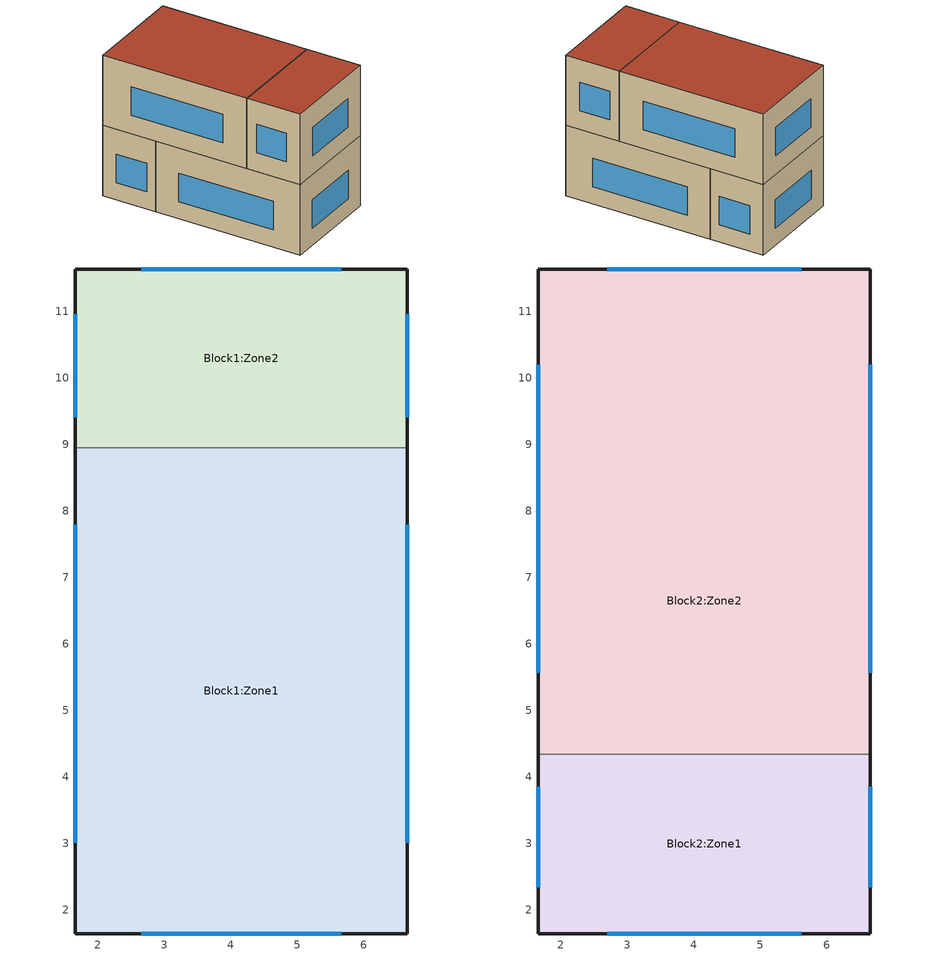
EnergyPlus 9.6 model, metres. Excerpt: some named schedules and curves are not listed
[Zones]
Block1:Zone2
 floor ground (Project ground floor): 6.65,8.95 1.65,8.95 1.65,11.64 6.65,11.64 z0
 wall outside (Project wall): 6.65,8.95 6.65,11.64 1.65,11.64 1.65,8.95 z0:3.5
 wall to Block1:Zone1 (Project partition): 1.65,8.95 6.65,8.95 z0:3.5
 window (1001): 6.65,9.41 6.65,10.96 / 5.66,11.64 2.65,11.64 / 1.65,10.96 1.65,9.41 z0.84:2.26
Block1:Zone1
 floor ground (Project ground floor): 6.65,1.64 1.65,1.64 1.65,8.95 6.65,8.95 z0
 wall outside (Project wall): 1.65,8.95 1.65,1.64 6.65,1.64 6.65,8.95 z0:3.5
 window (1001): 6.65,3.01 6.65,7.79 / 1.65,7.79 1.65,3.01 / 2.65,1.64 5.66,1.64 z0.84:2.26
Block2:Zone2
 floor to Block1:Zone2 (Project internal floor_Reversed_Rev): 6.65,8.95 1.65,8.95 1.65,11.64 6.65,11.64 z3.5
 floor to Block1:Zone1 (Project internal floor_Reversed_Rev): 6.65,4.35 1.65,4.35 1.65,8.95 6.65,8.95 z3.5
 wall outside (Project wall): 6.65,4.35 6.65,11.64 1.65,11.64 1.65,4.35 z3.5:7
 wall to Block2:Zone1 (Project partition): 1.65,4.35 6.65,4.35 z3.5:7
 window (1001): 6.65,5.57 6.65,10.2 / 5.62,11.64 2.69,11.64 / 1.65,10.2 1.65,5.57 z4.44:5.86
 roof outside (Project flat roof): 1.65,4.35 6.65,4.35 6.65,11.64 1.65,11.64 z7
Block2:Zone1
 floor to Block1:Zone1 (Project internal floor_Reversed_Rev): 6.65,1.64 1.65,1.64 1.65,4.35 6.65,4.35 z3.5
 wall outside (Project wall): 1.65,4.35 1.65,1.64 6.65,1.64 6.65,4.35 z3.5:7
 window (1001): 6.65,2.35 6.65,3.86 / 1.65,3.86 1.65,2.35 / 2.69,1.64 5.62,1.64 z4.44:5.86
 roof outside (Project flat roof): 1.65,1.64 6.65,1.64 6.65,4.35 1.65,4.35 z7
[Building]
Building: North Axis=0; Terrain=Suburbs; Loads Convergence Tolerance Value=0.04; Temperature Convergence Tolerance Value=0.4; Solar Distribution=FullExterior; Maximum Number of Warmup Days=25; Minimum Number of Warmup Days=6
[Site:Location]
Untitled (O1-O1:31-12)  (01-01:31-12): Latitude=40.45; Longitude=-3.55; Time Zone=1; Elevation=582
[SizingPeriod:DesignDay] Day of Month=15; Humidity Condition Type=WetBulb; Barometric Pressure=94525.9; Wind Direction=0; Rain Indicator=No; Snow Indicator=No
Name | Month | Day Type | Maximum DryBulb Temperature | Daily DryBulb Temperature Range | Wetbulb or DewPoint at Maximum DryBulb | Wind Speed | Daylight Saving Time Indicator | Solar Model Indicator | Sky Clearness
Summer Design Day in Untitled (O1-O1:31-12) Jul | 7 | SummerDesignDay | 38.2 | 17.5 | 20.3 | 0 | Yes | ASHRAEClearSky | 0.98
Summer Design Day in Untitled (O1-O1:31-12) Aug | 8 | SummerDesignDay | 38 | 17.4 | 19.9 | 0 | Yes | ASHRAEClearSky | 0.98
Summer Design Day in Untitled (O1-O1:31-12) Sep | 9 | SummerDesignDay | 34.9 | 16.8 | 19.3 | 0 | Yes | ASHRAEClearSky | 0.98
Winter Design Day in Untitled (O1-O1:31-12) | 1 | WinterDesignDay | -4 | 0 | -4 | 11.6 | No |  | 0
[Site:GroundTemperature:BuildingSurface]
18, 18, 18, 18, 18, 18, 18, 18, 18, 18, 18, 18
[Site:GroundTemperature:FCfactorMethod]
January Ground Temperature=6.09; February Ground Temperature=5.28; March Ground Temperature=6.71; April Ground Temperature=8.95; May Ground Temperature=14.81; June Ground Temperature=19.34; July Ground Temperature=22.39; August Ground Temperature=23.32; September Ground Temperature=21.74; October Ground Temperature=18.22; November Ground Temperature=13.53; December Ground Temperature=9.18
[Site:GroundTemperature:Shallow]
14, 14, 14, 14, 14, 14, 14, 14, 14, 14, 14, 14
[Site:GroundTemperature:Deep]
14, 14, 14, 14, 14, 14, 14, 14, 14, 14, 14, 14
[Site:GroundReflectance]
0.2, 0.2, 0.2, 0.2, 0.2, 0.2, 0.2, 0.2, 0.2, 0.2, 0.2, 0.2
[Site:GroundReflectance:SnowModifier]
2, 2
[Material] Roughness=Rough; Thermal Absorptance=0.9
Name | Thickness | Conductivity | Density | Specific Heat | Solar Absorptance | Visible Absorptance
Urea Formaldehyde Foam_.1327 | 0.1327 | 0.04 | 10 | 1400 | 0.6 | 0.6
Cast Concrete_.1 | 0.1 | 1.13 | 2000 | 1000 | 0.6 | 0.6
Floor/Roof Screed_.O7 | 0.07 | 0.41 | 1200 | 840 | 0.73 | 0.73
Timber Flooring_.O3 | 0.03 | 0.14 | 650 | 1200 | 0.78 | 0.78
Cast Concrete (Dense)_.1 | 0.1 | 1.4 | 2100 | 840 | 0.6 | 0.6
Brickwork Outer_.1 | 0.1 | 0.84 | 1700 | 800 | 0.7 | 0.7
XPS Extruded Polystyrene  - CO2 Blowing_.O795 | 0.0795 | 0.034 | 35 | 1400 | 0.6 | 0.6
Concrete Block (Medium)_.1 | 0.1 | 0.51 | 1400 | 1000 | 0.6 | 0.6
Gypsum Plastering_.O13 | 0.013 | 0.4 | 1000 | 1000 | 0.5 | 0.5
Gypsum Plasterboard_.O25 | 0.025 | 0.25 | 900 | 1000 | 0.5 | 0.5
Asphalt 1_.O1 | 0.01 | 0.7 | 2100 | 1000 | 0.85 | 0.9
MW Glass Wool (rolls)_.1445 | 0.1445 | 0.04 | 12 | 840 | 0.6 | 0.6
Plasterboard_.O13 | 0.013 | 0.25 | 2800 | 896 | 0.5 | 0.5
[Material:NoMass] Roughness=Rough; Thermal Absorptance=0.9; Solar Absorptance=0.7; Visible Absorptance=0.7
Name | Thermal Resistance
7_RVAL_2 | 0.15
9_RVAL_3 | 0.18
[WindowMaterial:Glazing] Optical Data Type=SpectralAverage; Thickness=0.003; Infrared Transmittance at Normal Incidence=0; Front Side Infrared Hemispherical Emissivity=0.84; Conductivity=0.9; Dirt Correction Factor for Solar and Visible Transmittance=1
Name | Solar Transmittance at Normal Incidence | Front Side Solar Reflectance at Normal Incidence | Back Side Solar Reflectance at Normal Incidence | Visible Transmittance at Normal Incidence | Front Side Visible Reflectance at Normal Incidence | Back Side Visible Reflectance at Normal Incidence | Back Side Infrared Hemispherical Emissivity
2 | 0.837 | 0.075 | 0.075 | 0.898 | 0.081 | 0.081 | 0.84
38 | 0.74 | 0.09 | 0.1 | 0.82 | 0.11 | 0.12 | 0.2
[WindowMaterial:Gas]
1002: Gas Type=Air; Thickness=0.013
[Construction]
Project ground floor: Urea Formaldehyde Foam_.1327, Cast Concrete_.1, Floor/Roof Screed_.O7, Timber Flooring_.O3
Project internal floor_Reversed_Rev: Cast Concrete (Dense)_.1
Project wall: Brickwork Outer_.1, XPS Extruded Polystyrene  - CO2 Blowing_.O795, Concrete Block (Medium)_.1, Gypsum Plastering_.O13
Project partition: Gypsum Plasterboard_.O25, 7_RVAL_2, Gypsum Plasterboard_.O25
Project flat roof: Asphalt 1_.O1, MW Glass Wool (rolls)_.1445, 9_RVAL_3, Plasterboard_.O13
1001: 38, 1002, 2
[Zone] Type=1; Multiplier=1; Zone Inside Convection Algorithm=TARP; Part of Total Floor Area=Yes
Name | Volume | Floor Area
Block1:Zone2 | 35.8905 | 10.2544
Block1:Zone1 | 107.277 | 30.6506
Block2:Zone2 | 103.9862 | 30.5842
Block2:Zone1 | 35.0907 | 10.3208
[PEOPLE] Number of People Schedule=Office_OpenOff_Occ; Number of People Calculation Method=People/Area; People per Floor Area=0.111; Fraction Radiant=0.3; Sensible Heat Fraction=AutoCalculate; Carbon Dioxide Generation Rate=3.82e-08; Enable ASHRAE 55 Comfort Warnings=No; Mean Radiant Temperature Calculation Type=ZoneAveraged; Work Efficiency Schedule=Work efficiency; Clothing Insulation Calculation Method=ClothingInsulationSchedule; Air Velocity Schedule=AirVelocitySchedule; Thermal Comfort Model 1 Type=AdaptiveASH55; Thermal Comfort Model 2 Type=AdaptiveCEN15251
Name | Zone or ZoneList or Space or SpaceList | Activity Level Schedule | Clothing Insulation Schedule
People Block1:Zone2 | Block1:Zone2 | Activity Schedule 67 | Clothing Schedule 67
People Block1:Zone1 | Block1:Zone1 | Activity Schedule 74 | Clothing Schedule 74
People Block2:Zone2 | Block2:Zone2 | Activity Schedule 83 | Clothing Schedule 83
People Block2:Zone1 | Block2:Zone1 | Activity Schedule 90 | Clothing Schedule 90
[Lights] Schedule=Office_OpenOff_Light; Design Level Calculation Method=Watts/Area; Watts per Zone Floor Area=20; Return Air Fraction=0; Fraction Radiant=0.42; Fraction Visible=0.18; Fraction Replaceable=1
Name | Zone or ZoneList or Space or SpaceList
Block1:Zone2 | Block1:Zone2
Block1:Zone1 | Block1:Zone1
Block2:Zone2 | Block2:Zone2
Block2:Zone1 | Block2:Zone1
[OtherEquipment] Fuel Type=Electricity; Schedule=Office_OpenOff_Equip; Design Level Calculation Method=Watts/Area; Power per Zone Floor Area=11.77; Fraction Latent=0; Fraction Radiant=0.2; Fraction Lost=0; Carbon Dioxide Generation Rate=0
Name | Zone or ZoneList or Space or SpaceList | EndUse Subcategory
Block1:Zone2 Equipment gain 1 | Block1:Zone2 | ELECTRIC EQUIPMENT#Block1:Zone2#05
Block1:Zone1 Equipment gain 1 | Block1:Zone1 | ELECTRIC EQUIPMENT#Block1:Zone1#05
Block2:Zone2 Equipment gain 1 | Block2:Zone2 | ELECTRIC EQUIPMENT#Block2:Zone2#05
Block2:Zone1 Equipment gain 1 | Block2:Zone1 | ELECTRIC EQUIPMENT#Block2:Zone1#05
[DESIGNSPECIFICATION:OUTDOORAIR] Outdoor Air Method=Flow/Person; Outdoor Air Flow per Person=0.00944; Outdoor Air Flow per Zone Floor Area=0; Outdoor Air Flow per Zone=0; Outdoor Air Flow Air Changes per Hour=0; Outdoor Air Schedule=On 24/7
Block1:Zone2 Design Specification Outdoor Air Object; Block1:Zone1 Design Specification Outdoor Air Object; Block2:Zone2 Design Specification Outdoor Air Object; Block2:Zone1 Design Specification Outdoor Air Object
[DESIGNSPECIFICATION:ZONEAIRDISTRIBUTION] Zone Air Distribution Effectiveness in Cooling Mode=1; Zone Air Distribution Effectiveness in Heating Mode=1; Zone Secondary Recirculation Fraction=0; Minimum Zone Ventilation Efficiency=0
Block1:Zone2 Design Specification Zone Air Distribution Object; Block1:Zone1 Design Specification Zone Air Distribution Object; Block2:Zone2 Design Specification Zone Air Distribution Object; Block2:Zone1 Design Specification Zone Air Distribution Object
[SIZING:ZONE] Zone Cooling Design Supply Air Temperature Input Method=SupplyAirTemperature; Zone Cooling Design Supply Air Temperature=14; Zone Cooling Design Supply Air Temperature Difference=5; Zone Heating Design Supply Air Temperature Input Method=SupplyAirTemperature; Zone Heating Design Supply Air Temperature=50; Zone Heating Design Supply Air Temperature Difference=15; Zone Cooling Design Supply Air Humidity Ratio=0.009; Zone Heating Design Supply Air Humidity Ratio=0.004; Zone Heating Sizing Factor=1.25; Zone Cooling Sizing Factor=1.15; Cooling Design Air Flow Method=DesignDay; Cooling Design Air Flow Rate=0; Cooling Minimum Air Flow per Zone Floor Area=0.00076; Cooling Minimum Air Flow=0; Cooling Minimum Air Flow Fraction=0; Heating Design Air Flow Method=DesignDay; Heating Design Air Flow Rate=0; Heating Maximum Air Flow per Zone Floor Area=0.00203; Heating Maximum Air Flow=0.14158; Heating Maximum Air Flow Fraction=0.3; Account for Dedicated Outdoor Air System=Yes; Dedicated Outdoor Air System Control Strategy=NeutralSupplyAir; Dedicated Outdoor Air Low Setpoint Temperature for Design=autosize; Dedicated Outdoor Air High Setpoint Temperature for Design=autosize
Name | Design Specification Outdoor Air Object | Design Specification Zone Air Distribution Object
Block1:Zone2 | Block1:Zone2 Design Specification Outdoor Air Object | Block1:Zone2 Design Specification Zone Air Distribution Object
Block1:Zone1 | Block1:Zone1 Design Specification Outdoor Air Object | Block1:Zone1 Design Specification Zone Air Distribution Object
Block2:Zone2 | Block2:Zone2 Design Specification Outdoor Air Object | Block2:Zone2 Design Specification Zone Air Distribution Object
Block2:Zone1 | Block2:Zone1 Design Specification Outdoor Air Object | Block2:Zone1 Design Specification Zone Air Distribution Object
[ZONECONTROL:THERMOSTAT] Control Type Schedule=Control type schedule: Always 4; Temperature Difference Between Cutout And Setpoint=0
Name | Zone or ZoneList | Control 1
Block1:Zone2 Thermostat | Block1:Zone2 | Block1:Zone2 Dual SP
Block1:Zone1 Thermostat | Block1:Zone1 | Block1:Zone1 Dual SP
Block2:Zone2 Thermostat | Block2:Zone2 | Block2:Zone2 Dual SP
Block2:Zone1 Thermostat | Block2:Zone1 | Block2:Zone1 Dual SP
[ZONECONTROL:THERMOSTAT:OPERATIVETEMPERATURE] Radiative Fraction Input Mode=Scheduled; Radiative Fraction Schedule=TypOperativeTempControlSch; Adaptive Comfort Model Type=None
Name | Thermostat
 | Block1:Zone2 Thermostat
 | Block1:Zone1 Thermostat
 | Block2:Zone2 Thermostat
 | Block2:Zone1 Thermostat
[THERMOSTATSETPOINT:DUALSETPOINT]
Name | Heating Setpoint Temperature Schedule | Cooling Setpoint Temperature Schedule
Block1:Zone2 Dual SP | FORSCRIPT_AHST_Block1_Zone2 | FORSCRIPT_ACST_Block1_Zone2
Block1:Zone1 Dual SP | FORSCRIPT_AHST_Block1_Zone1 | FORSCRIPT_ACST_Block1_Zone1
Block2:Zone2 Dual SP | FORSCRIPT_AHST_Block2_Zone2 | FORSCRIPT_ACST_Block2_Zone2
Block2:Zone1 Dual SP | FORSCRIPT_AHST_Block2_Zone1 | FORSCRIPT_ACST_Block2_Zone1
[ZoneHVAC:IdealLoadsAirSystem] Maximum Heating Supply Air Temperature=35; Minimum Cooling Supply Air Temperature=12; Maximum Heating Supply Air Humidity Ratio=0.0156; Minimum Cooling Supply Air Humidity Ratio=0.0077; Heating Limit=LimitCapacity; Maximum Heating Air Flow Rate=Autosize; Maximum Sensible Heating Capacity=Autosize; Cooling Limit=LimitFlowRateAndCapacity; Maximum Cooling Air Flow Rate=Autosize; Maximum Total Cooling Capacity=Autosize; Heating Availability Schedule=On; Cooling Availability Schedule=On; Dehumidification Control Type=None; Humidification Control Type=None; Outdoor Air Economizer Type=NoEconomizer; Heat Recovery Type=None
Name | Design Specification Outdoor Air Object
Block1:Zone2 Ideal Loads Air | Block1:Zone2
Block1:Zone1 Ideal Loads Air | Block1:Zone1
Block2:Zone2 Ideal Loads Air | Block2:Zone2
Block2:Zone1 Ideal Loads Air | Block2:Zone1
[ZONEHVAC:TERMINALUNIT:VARIABLEREFRIGERANTFLOW] Terminal Unit Availability Schedule=On 24/7; Cooling Supply Air Flow Rate=autosize; No Cooling Supply Air Flow Rate=autosize; Heating Supply Air Flow Rate=autosize; No Heating Supply Air Flow Rate=autosize; Cooling Outdoor Air Flow Rate=0; Heating Outdoor Air Flow Rate=0; No Load Outdoor Air Flow Rate=0; Supply Air Fan Operating Mode Schedule=On 24/7; Supply Air Fan Placement=DrawThrough; Zone Terminal Unit On Parasitic Electric Energy Use=30; Zone Terminal Unit Off Parasitic Electric Energy Use=20; Maximum Supply Air Temperature from Supplemental Heater=autosize; Maximum Outdoor DryBulb Temperature for Supplemental Heater Operation=21
Name | Supply Air Fan Object | Cooling Coil Object | Heating Coil Object
Block1:Zone2 VRF Indoor Unit | Block1:Zone2 VRF Indoor Unit Supply Fan | Block1:Zone2 VRF Indoor Unit DX Cooling Coil | Block1:Zone2 VRF Indoor Unit DX Heating Coil
Block1:Zone1 VRF Indoor Unit | Block1:Zone1 VRF Indoor Unit Supply Fan | Block1:Zone1 VRF Indoor Unit DX Cooling Coil | Block1:Zone1 VRF Indoor Unit DX Heating Coil
Block2:Zone2 VRF Indoor Unit | Block2:Zone2 VRF Indoor Unit Supply Fan | Block2:Zone2 VRF Indoor Unit DX Cooling Coil | Block2:Zone2 VRF Indoor Unit DX Heating Coil
Block2:Zone1 VRF Indoor Unit | Block2:Zone1 VRF Indoor Unit Supply Fan | Block2:Zone1 VRF Indoor Unit DX Cooling Coil | Block2:Zone1 VRF Indoor Unit DX Heating Coil
[Zone equipment]
Block1:Zone2: Block1:Zone2 VRF Indoor Unit
Block1:Zone1: Block1:Zone1 VRF Indoor Unit
Block2:Zone2: Block2:Zone2 VRF Indoor Unit
Block2:Zone1: Block2:Zone1 VRF Indoor Unit
[FAN:CONSTANTVOLUME] Availability Schedule=On 24/7; Fan Total Efficiency=0.7; Pressure Rise=100; Maximum Flow Rate=autosize; Motor Efficiency=0.9; Motor In Airstream Fraction=1; EndUse Subcategory=General
Block1:Zone2 VRF Indoor Unit Supply Fan; Block1:Zone1 VRF Indoor Unit Supply Fan; Block2:Zone2 VRF Indoor Unit Supply Fan; Block2:Zone1 VRF Indoor Unit Supply Fan
[COIL:COOLING:DX:VARIABLEREFRIGERANTFLOW] Availability Schedule=On 24/7; Gross Rated Total Cooling Capacity=autosize; Gross Rated Sensible Heat Ratio=autosize; Rated Air Flow Rate=autosize; Cooling Capacity Ratio Modifier Function of Temperature Curve=VRFTUCoolCapFT; Cooling Capacity Modifier Curve Function of Flow Fraction=VRFACCoolCapFFF
Block1:Zone2 VRF Indoor Unit DX Cooling Coil; Block1:Zone1 VRF Indoor Unit DX Cooling Coil; Block2:Zone2 VRF Indoor Unit DX Cooling Coil; Block2:Zone1 VRF Indoor Unit DX Cooling Coil
[COIL:HEATING:DX:VARIABLEREFRIGERANTFLOW] Availability Schedule=On 24/7; Gross Rated Heating Capacity=autosize; Rated Air Flow Rate=autosize; Heating Capacity Ratio Modifier Function of Temperature Curve=VRFTUHeatCapFT; Heating Capacity Modifier Function of Flow Fraction Curve=VRFACCoolCapFFF
Block1:Zone2 VRF Indoor Unit DX Heating Coil; Block1:Zone1 VRF Indoor Unit DX Heating Coil; Block2:Zone2 VRF Indoor Unit DX Heating Coil; Block2:Zone1 VRF Indoor Unit DX Heating Coil
[AIRCONDITIONER:VARIABLEREFRIGERANTFLOW] Availability Schedule=On 24/7; Gross Rated Total Cooling Capacity=autosize; Gross Rated Cooling COP=2; Minimum Condenser Inlet Node Temperature in Cooling Mode=-6; Maximum Condenser Inlet Node Temperature in Cooling Mode=43; Cooling Capacity Ratio Modifier Function of Low Temperature Curve=VRFCoolCapFT; Cooling Capacity Ratio Boundary Curve=VRFCoolCapFTBoundary; Cooling Capacity Ratio Modifier Function of High Temperature Curve=VRFCoolCapFTHi; Cooling Energy Input Ratio Modifier Function of Low Temperature Curve=VRFCoolEIRFT; Cooling Energy Input Ratio Boundary Curve=VRFCoolEIRFTBoundary; Cooling Energy Input Ratio Modifier Function of High Temperature Curve=VRFCoolEIRFTHi; Cooling Energy Input Ratio Modifier Function of Low PartLoad Ratio Curve=CoolingEIRLowPLR; Cooling Energy Input Ratio Modifier Function of High PartLoad Ratio Curve=CoolingEIRHiPLR; Cooling Combination Ratio Correction Factor Curve=CoolingCombRatio; Cooling PartLoad Fraction Correlation Curve=VRFCPLFFPLR; Gross Rated Heating Capacity=autosize; Rated Heating Capacity Sizing Ratio=1; Gross Rated Heating COP=2.1; Minimum Condenser Inlet Node Temperature in Heating Mode=-20; Maximum Condenser Inlet Node Temperature in Heating Mode=40; Heating Capacity Ratio Modifier Function of Low Temperature Curve=VRFHeatCapFT; Heating Capacity Ratio Boundary Curve=VRFHeatCapFTBoundary; Heating Capacity Ratio Modifier Function of High Temperature Curve=VRFHeatCapFTHi; Heating Energy Input Ratio Modifier Function of Low Temperature Curve=VRFHeatEIRFT; Heating Energy Input Ratio Boundary Curve=VRFHeatEIRFTBoundary; Heating Energy Input Ratio Modifier Function of High Temperature Curve=VRFHeatEIRFTHi; Heating Performance Curve Outdoor Temperature Type=WetBulbTemperature; Heating Energy Input Ratio Modifier Function of Low PartLoad Ratio Curve=HeatingEIRLowPLR; Heating Energy Input Ratio Modifier Function of High PartLoad Ratio Curve=HeatingEIRHiPLR; Heating Combination Ratio Correction Factor Curve=HeatingCombRatio; Heating PartLoad Fraction Correlation Curve=VRFCPLFFPLR; Minimum Heat Pump PartLoad Ratio=0.2; Master Thermostat Priority Control Type=LoadPriority; Heat Pump Waste Heat Recovery=Yes; Equivalent Piping Length used for Piping Correction Factor in Cooling Mode=50; Vertical Height used for Piping Correction Factor=15; Piping Correction Factor for Length in Cooling Mode Curve=CoolingLengthCorrectionFactor; Piping Correction Factor for Height in Cooling Mode Coefficient=0; Equivalent Piping Length used for Piping Correction Factor in Heating Mode=50; Piping Correction Factor for Length in Heating Mode Curve=VRF Piping Correction Factor for Length in Heating Mode; Piping Correction Factor for Height in Heating Mode Coefficient=0; Crankcase Heater Power per Compressor=15; Number of Compressors=2; Ratio of Compressor Size to Total Compressor Capacity=0.5; Maximum Outdoor DryBulb Temperature for Crankcase Heater=5; Defrost Strategy=Resistive; Defrost Control=Timed; Defrost Time Period Fraction=0; Resistive Defrost Heater Capacity=autosize; Maximum Outdoor Drybulb Temperature for Defrost Operation=5; Condenser Type=AirCooled; Water Condenser Volume Flow Rate=autosize; Evaporative Condenser Effectiveness=0.9; Evaporative Condenser Air Flow Rate=autosize; Evaporative Condenser Pump Rated Power Consumption=autosize; Basin Heater Capacity=0; Basin Heater Setpoint Temperature=2; Basin Heater Operating Schedule=On 24/7; Fuel Type=Electricity; Minimum Condenser Inlet Node Temperature in Heat Recovery Mode=-10; Maximum Condenser Inlet Node Temperature in Heat Recovery Mode=40; Heat Recovery Cooling Capacity Modifier Curve=VRF Heat Recovery Cooling Capacity Modifier; Initial Heat Recovery Cooling Capacity Fraction=0.5; Heat Recovery Cooling Capacity Time Constant=0.15; Heat Recovery Cooling Energy Modifier Curve=VRF Heat Recovery Cooling Energy Modifier; Initial Heat Recovery Cooling Energy Fraction=1; Heat Recovery Cooling Energy Time Constant=0; Heat Recovery Heating Capacity Modifier Curve=VRF Heat Recovery Heating Capacity Modifier; Initial Heat Recovery Heating Capacity Fraction=1; Heat Recovery Heating Capacity Time Constant=0.15; Heat Recovery Heating Energy Modifier Curve=VRF Heat Recovery Heating Energy Modifier; Initial Heat Recovery Heating Energy Fraction=1; Heat Recovery Heating Energy Time Constant=0
Name | Heat Pump | Zone Terminal Unit List
 | VRF Outdoor Unit_Block1:Zone2 | VRF Outdoor Unit_Block1:Zone2 Zone List
 | VRF Outdoor Unit_Block1:Zone1 | VRF Outdoor Unit_Block1:Zone1 Zone List
 | VRF Outdoor Unit_Block2:Zone2 | VRF Outdoor Unit_Block2:Zone2 Zone List
 | VRF Outdoor Unit_Block2:Zone1 | VRF Outdoor Unit_Block2:Zone1 Zone List
[ZONETERMINALUNITLIST]
Name | Zone Terminal Unit Name 1
VRF Outdoor Unit_Block1:Zone2 Zone List | Block1:Zone2 VRF Indoor Unit
VRF Outdoor Unit_Block1:Zone1 Zone List | Block1:Zone1 VRF Indoor Unit
VRF Outdoor Unit_Block2:Zone2 Zone List | Block2:Zone2 VRF Indoor Unit
VRF Outdoor Unit_Block2:Zone1 Zone List | Block2:Zone1 VRF Indoor Unit
[ENERGYMANAGEMENTSYSTEM:SENSOR]
Name | OutputVariable or OutputMeter Index Key | OutputVariable or OutputMeter
RMOT | People Block1:Zone2 | Zone Thermal Comfort CEN 15251 Adaptive Model Running Average Outdoor Air Temperature
PMOT | People Block1:Zone2 | Zone Thermal Comfort ASHRAE 55 Adaptive Model Running Average Outdoor Air Temperature
Block1_Zone2_OpT; Block1_Zone2_Wall_2_0_0_0_0_0_Win_OpT; Block1_Zone2_Wall_3_0_0_0_0_0_Win_OpT; Block1_Zone2_Wall_4_0_0_0_0_0_Win_OpT | Block1:Zone2 | Zone Operative Temperature
Block1_Zone2_WindSpeed; Block1_Zone2_Wall_2_0_0_0_0_0_Win_WindSpeed; Block1_Zone2_Wall_3_0_0_0_0_0_Win_WindSpeed; Block1_Zone2_Wall_4_0_0_0_0_0_Win_WindSpeed | Block1:Zone2 | Zone Outdoor Air Wind Speed
Block1_Zone2_OutT; Block1_Zone2_Wall_2_0_0_0_0_0_Win_OutT; Block1_Zone2_Wall_3_0_0_0_0_0_Win_OutT; Block1_Zone2_Wall_4_0_0_0_0_0_Win_OutT | Block1:Zone2 | Zone Outdoor Air Drybulb Temperature
Block1_Zone1_OpT; Block1_Zone1_Wall_2_0_0_0_0_0_Win_OpT; Block1_Zone1_Wall_4_0_0_0_0_0_Win_OpT; Block1_Zone1_Wall_5_0_0_0_0_0_Win_OpT | Block1:Zone1 | Zone Operative Temperature
Block1_Zone1_WindSpeed; Block1_Zone1_Wall_2_0_0_0_0_0_Win_WindSpeed; Block1_Zone1_Wall_4_0_0_0_0_0_Win_WindSpeed; Block1_Zone1_Wall_5_0_0_0_0_0_Win_WindSpeed | Block1:Zone1 | Zone Outdoor Air Wind Speed
Block1_Zone1_OutT; Block1_Zone1_Wall_2_0_0_0_0_0_Win_OutT; Block1_Zone1_Wall_4_0_0_0_0_0_Win_OutT; Block1_Zone1_Wall_5_0_0_0_0_0_Win_OutT | Block1:Zone1 | Zone Outdoor Air Drybulb Temperature
Block2_Zone2_OpT; Block2_Zone2_Wall_2_0_0_0_0_0_Win_OpT; Block2_Zone2_Wall_3_0_0_0_0_0_Win_OpT; Block2_Zone2_Wall_4_0_0_0_0_0_Win_OpT | Block2:Zone2 | Zone Operative Temperature
Block2_Zone2_WindSpeed; Block2_Zone2_Wall_2_0_0_0_0_0_Win_WindSpeed; Block2_Zone2_Wall_3_0_0_0_0_0_Win_WindSpeed; Block2_Zone2_Wall_4_0_0_0_0_0_Win_WindSpeed | Block2:Zone2 | Zone Outdoor Air Wind Speed
Block2_Zone2_OutT; Block2_Zone2_Wall_2_0_0_0_0_0_Win_OutT; Block2_Zone2_Wall_3_0_0_0_0_0_Win_OutT; Block2_Zone2_Wall_4_0_0_0_0_0_Win_OutT | Block2:Zone2 | Zone Outdoor Air Drybulb Temperature
Block2_Zone1_OpT; Block2_Zone1_Wall_2_0_0_0_0_0_Win_OpT; Block2_Zone1_Wall_4_0_0_0_0_0_Win_OpT; Block2_Zone1_Wall_5_0_0_0_0_0_Win_OpT | Block2:Zone1 | Zone Operative Temperature
Block2_Zone1_WindSpeed; Block2_Zone1_Wall_2_0_0_0_0_0_Win_WindSpeed; Block2_Zone1_Wall_4_0_0_0_0_0_Win_WindSpeed; Block2_Zone1_Wall_5_0_0_0_0_0_Win_WindSpeed | Block2:Zone1 | Zone Outdoor Air Wind Speed
Block2_Zone1_OutT; Block2_Zone1_Wall_2_0_0_0_0_0_Win_OutT; Block2_Zone1_Wall_4_0_0_0_0_0_Win_OutT; Block2_Zone1_Wall_5_0_0_0_0_0_Win_OutT | Block2:Zone1 | Zone Outdoor Air Drybulb Temperature
OutT | Environment | Site Outdoor Air Drybulb Temperature
Block1_Zone2_CoolCoil; Block1_Zone2_Wall_2_0_0_0_0_0_Win_CoolCoil; Block1_Zone2_Wall_3_0_0_0_0_0_Win_CoolCoil; Block1_Zone2_Wall_4_0_0_0_0_0_Win_CoolCoil | Block1:Zone2 VRF Indoor Unit DX Cooling Coil | Cooling Coil Total Cooling Rate
Block1_Zone2_HeatCoil; Block1_Zone2_Wall_2_0_0_0_0_0_Win_HeatCoil; Block1_Zone2_Wall_3_0_0_0_0_0_Win_HeatCoil; Block1_Zone2_Wall_4_0_0_0_0_0_Win_HeatCoil | Block1:Zone2 VRF Indoor Unit DX Heating Coil | Heating Coil Heating Rate
Block1_Zone1_CoolCoil; Block1_Zone1_Wall_2_0_0_0_0_0_Win_CoolCoil; Block1_Zone1_Wall_4_0_0_0_0_0_Win_CoolCoil; Block1_Zone1_Wall_5_0_0_0_0_0_Win_CoolCoil | Block1:Zone1 VRF Indoor Unit DX Cooling Coil | Cooling Coil Total Cooling Rate
Block1_Zone1_HeatCoil; Block1_Zone1_Wall_2_0_0_0_0_0_Win_HeatCoil; Block1_Zone1_Wall_4_0_0_0_0_0_Win_HeatCoil; Block1_Zone1_Wall_5_0_0_0_0_0_Win_HeatCoil | Block1:Zone1 VRF Indoor Unit DX Heating Coil | Heating Coil Heating Rate
Block2_Zone2_CoolCoil; Block2_Zone2_Wall_2_0_0_0_0_0_Win_CoolCoil; Block2_Zone2_Wall_3_0_0_0_0_0_Win_CoolCoil; Block2_Zone2_Wall_4_0_0_0_0_0_Win_CoolCoil | Block2:Zone2 VRF Indoor Unit DX Cooling Coil | Cooling Coil Total Cooling Rate
Block2_Zone2_HeatCoil; Block2_Zone2_Wall_2_0_0_0_0_0_Win_HeatCoil; Block2_Zone2_Wall_3_0_0_0_0_0_Win_HeatCoil; Block2_Zone2_Wall_4_0_0_0_0_0_Win_HeatCoil | Block2:Zone2 VRF Indoor Unit DX Heating Coil | Heating Coil Heating Rate
Block2_Zone1_CoolCoil; Block2_Zone1_Wall_2_0_0_0_0_0_Win_CoolCoil; Block2_Zone1_Wall_4_0_0_0_0_0_Win_CoolCoil; Block2_Zone1_Wall_5_0_0_0_0_0_Win_CoolCoil | Block2:Zone1 VRF Indoor Unit DX Cooling Coil | Cooling Coil Total Cooling Rate
Block2_Zone1_HeatCoil; Block2_Zone1_Wall_2_0_0_0_0_0_Win_HeatCoil; Block2_Zone1_Wall_4_0_0_0_0_0_Win_HeatCoil; Block2_Zone1_Wall_5_0_0_0_0_0_Win_HeatCoil | Block2:Zone1 VRF Indoor Unit DX Heating Coil | Heating Coil Heating Rate
[ENERGYMANAGEMENTSYSTEM:ACTUATOR]
Name | Actuated Component Unique | Actuated Component Type | Actuated Component Control Type
FORSCRIPT_AHST_Sch_Block1_Zone2 | FORSCRIPT_AHST_Block1_Zone2 | Schedule:Compact | Schedule Value
FORSCRIPT_ACST_Sch_Block1_Zone2 | FORSCRIPT_ACST_Block1_Zone2 | Schedule:Compact | Schedule Value
FORSCRIPT_AHST_Sch_Block1_Zone1 | FORSCRIPT_AHST_Block1_Zone1 | Schedule:Compact | Schedule Value
FORSCRIPT_ACST_Sch_Block1_Zone1 | FORSCRIPT_ACST_Block1_Zone1 | Schedule:Compact | Schedule Value
FORSCRIPT_AHST_Sch_Block2_Zone2 | FORSCRIPT_AHST_Block2_Zone2 | Schedule:Compact | Schedule Value
FORSCRIPT_ACST_Sch_Block2_Zone2 | FORSCRIPT_ACST_Block2_Zone2 | Schedule:Compact | Schedule Value
FORSCRIPT_AHST_Sch_Block2_Zone1 | FORSCRIPT_AHST_Block2_Zone1 | Schedule:Compact | Schedule Value
FORSCRIPT_ACST_Sch_Block2_Zone1 | FORSCRIPT_ACST_Block2_Zone1 | Schedule:Compact | Schedule Value
Block1_Zone2_Wall_2_0_0_0_0_0_Win_VentOpenFact | Block1:Zone2_Wall_2_0_0_0_0_0_Win | AirFlow Network Window/Door Opening | Venting Opening Factor
Block1_Zone2_Wall_3_0_0_0_0_0_Win_VentOpenFact | Block1:Zone2_Wall_3_0_0_0_0_0_Win | AirFlow Network Window/Door Opening | Venting Opening Factor
Block1_Zone2_Wall_4_0_0_0_0_0_Win_VentOpenFact | Block1:Zone2_Wall_4_0_0_0_0_0_Win | AirFlow Network Window/Door Opening | Venting Opening Factor
Block1_Zone1_Wall_2_0_0_0_0_0_Win_VentOpenFact | Block1:Zone1_Wall_2_0_0_0_0_0_Win | AirFlow Network Window/Door Opening | Venting Opening Factor
Block1_Zone1_Wall_4_0_0_0_0_0_Win_VentOpenFact | Block1:Zone1_Wall_4_0_0_0_0_0_Win | AirFlow Network Window/Door Opening | Venting Opening Factor
Block1_Zone1_Wall_5_0_0_0_0_0_Win_VentOpenFact | Block1:Zone1_Wall_5_0_0_0_0_0_Win | AirFlow Network Window/Door Opening | Venting Opening Factor
Block2_Zone2_Wall_2_0_0_0_0_0_Win_VentOpenFact | Block2:Zone2_Wall_2_0_0_0_0_0_Win | AirFlow Network Window/Door Opening | Venting Opening Factor
Block2_Zone2_Wall_3_0_0_0_0_0_Win_VentOpenFact | Block2:Zone2_Wall_3_0_0_0_0_0_Win | AirFlow Network Window/Door Opening | Venting Opening Factor
Block2_Zone2_Wall_4_0_0_0_0_0_Win_VentOpenFact | Block2:Zone2_Wall_4_0_0_0_0_0_Win | AirFlow Network Window/Door Opening | Venting Opening Factor
Block2_Zone1_Wall_2_0_0_0_0_0_Win_VentOpenFact | Block2:Zone1_Wall_2_0_0_0_0_0_Win | AirFlow Network Window/Door Opening | Venting Opening Factor
Block2_Zone1_Wall_4_0_0_0_0_0_Win_VentOpenFact | Block2:Zone1_Wall_4_0_0_0_0_0_Win | AirFlow Network Window/Door Opening | Venting Opening Factor
Block2_Zone1_Wall_5_0_0_0_0_0_Win_VentOpenFact | Block2:Zone1_Wall_5_0_0_0_0_0_Win | AirFlow Network Window/Door Opening | Venting Opening Factor
[ENERGYMANAGEMENTSYSTEM:PROGRAMCALLINGMANAGER]
SetComfTemp: BeginTimestepBeforePredictor; SetComfTemp
CountHours_Block1_Zone2: BeginTimestepBeforePredictor; CountHours_Block1_Zone2
CountHours_Block1_Zone1: BeginTimestepBeforePredictor; CountHours_Block1_Zone1
CountHours_Block2_Zone2: BeginTimestepBeforePredictor; CountHours_Block2_Zone2
CountHours_Block2_Zone1: BeginTimestepBeforePredictor; CountHours_Block2_Zone1
SetAppLimits: BeginTimestepBeforePredictor; SetAppLimits
ApplyCAT: BeginTimestepBeforePredictor; ApplyCAT
SetAST: BeginTimestepBeforePredictor; SetAST
SetASTnoTol: BeginTimestepBeforePredictor; SetASTnoTol
CountHoursNoApp_Block1_Zone2: BeginTimestepBeforePredictor; CountHoursNoApp_Block1_Zone2
CountHoursNoApp_Block1_Zone1: BeginTimestepBeforePredictor; CountHoursNoApp_Block1_Zone1
CountHoursNoApp_Block2_Zone2: BeginTimestepBeforePredictor; CountHoursNoApp_Block2_Zone2
CountHoursNoApp_Block2_Zone1: BeginTimestepBeforePredictor; CountHoursNoApp_Block2_Zone1
SetInputData: BeginTimestepBeforePredictor; SetInputData
SetVST: BeginTimestepBeforePredictor; SetVST
ApplyAST_Block1_Zone2: BeginTimestepBeforePredictor; ApplyAST_Block1_Zone2
ApplyAST_Block1_Zone1: BeginTimestepBeforePredictor; ApplyAST_Block1_Zone1
ApplyAST_Block2_Zone2: BeginTimestepBeforePredictor; ApplyAST_Block2_Zone2
ApplyAST_Block2_Zone1: BeginTimestepBeforePredictor; ApplyAST_Block2_Zone1
SetWindowOperation_Block1_Zone2_Wall_2_0_0_0_0_0_Win: BeginTimestepBeforePredictor; SetWindowOperation_Block1_Zone2_Wall_2_0_0_0_0_0_Win
SetWindowOperation_Block1_Zone2_Wall_3_0_0_0_0_0_Win: BeginTimestepBeforePredictor; SetWindowOperation_Block1_Zone2_Wall_3_0_0_0_0_0_Win
SetWindowOperation_Block1_Zone2_Wall_4_0_0_0_0_0_Win: BeginTimestepBeforePredictor; SetWindowOperation_Block1_Zone2_Wall_4_0_0_0_0_0_Win
SetWindowOperation_Block1_Zone1_Wall_2_0_0_0_0_0_Win: BeginTimestepBeforePredictor; SetWindowOperation_Block1_Zone1_Wall_2_0_0_0_0_0_Win
SetWindowOperation_Block1_Zone1_Wall_4_0_0_0_0_0_Win: BeginTimestepBeforePredictor; SetWindowOperation_Block1_Zone1_Wall_4_0_0_0_0_0_Win
SetWindowOperation_Block1_Zone1_Wall_5_0_0_0_0_0_Win: BeginTimestepBeforePredictor; SetWindowOperation_Block1_Zone1_Wall_5_0_0_0_0_0_Win
SetWindowOperation_Block2_Zone2_Wall_2_0_0_0_0_0_Win: BeginTimestepBeforePredictor; SetWindowOperation_Block2_Zone2_Wall_2_0_0_0_0_0_Win
SetWindowOperation_Block2_Zone2_Wall_3_0_0_0_0_0_Win: BeginTimestepBeforePredictor; SetWindowOperation_Block2_Zone2_Wall_3_0_0_0_0_0_Win
SetWindowOperation_Block2_Zone2_Wall_4_0_0_0_0_0_Win: BeginTimestepBeforePredictor; SetWindowOperation_Block2_Zone2_Wall_4_0_0_0_0_0_Win
SetWindowOperation_Block2_Zone1_Wall_2_0_0_0_0_0_Win: BeginTimestepBeforePredictor; SetWindowOperation_Block2_Zone1_Wall_2_0_0_0_0_0_Win
SetWindowOperation_Block2_Zone1_Wall_4_0_0_0_0_0_Win: BeginTimestepBeforePredictor; SetWindowOperation_Block2_Zone1_Wall_4_0_0_0_0_0_Win
SetWindowOperation_Block2_Zone1_Wall_5_0_0_0_0_0_Win: BeginTimestepBeforePredictor; SetWindowOperation_Block2_Zone1_Wall_5_0_0_0_0_0_Win
[ENERGYMANAGEMENTSYSTEM:PROGRAM]
SetComfTemp: if AdapStand == 1; set ComfTemp = RMOT*0.33+18.8; elseif AdapStand == 2; set ComfTemp = PMOT*0.31+17.8; elseif AdapStand == 3; set ComfTemp = PMOT*0.37+16.8; endif
CountHours_Block1_Zone2: if (AdapStand == 1 ); if (RMOT >= AHSTall) && (RMOT <= ACSTaul); if (Block1_Zone2_OpT <= ACSTnoTol); if (Block1_Zone2_OpT >= AHSTnoTol); set ComfHours_Block1_Zone2 = 1*ZoneTimeStep; set DiscomfAppHotHours_Block1_Zone2 = 0; set DiscomfAppColdHours_Block1_Zone2 = 0; set DiscomfNonAppHotHours_Block1_Zone2 = 0; set DiscomfNonAppColdHours_Block1_Zone2 = 0; endif; elseif (Block1_Zone2_OpT > ACSTnoTol); set ComfHours_Block1_Zone2 = 0; set DiscomfAppHotHours_Block1_Zone2 = 1*ZoneTimeStep; set DiscomfAppColdHours_Block1_Zone2 = 0; set DiscomfNonAppHotHours_Block1_Zone2 = 0; set DiscomfNonAppColdHours_Block1_Zone2 = 0; elseif (Block1_Zone2_OpT < AHSTnoTol); set ComfHours_Block1_Zone2 = 0; set DiscomfAppHotHours_Block1_Zone2 = 0; set DiscomfAppColdHours_Block1_Zone2 = 1*ZoneTimeStep; set DiscomfNonAppHotHours_Block1_Zone2 = 0; set DiscomfNonAppColdHours_Block1_Zone2 = 0; endif; elseif (RMOT > ACSTaul); set ComfHours_Block1_Zone2 = 0; set DiscomfAppHotHours_Block1_Zone2 = 0; set DiscomfAppColdHours_Block1_Zone2 = 0; set DiscomfNonAppHotHours_Block1_Zone2 = 1*ZoneTimeStep; set DiscomfNonAppColdHours_Block1_Zone2 = 0; elseif (RMOT < AHSTall); set ComfHours_Block1_Zone2 = 0; set DiscomfAppHotHours_Block1_Zone2 = 0; set DiscomfAppColdHours_Block1_Zone2 = 0; set DiscomfNonAppHotHours_Block1_Zone2 = 0; set DiscomfNonAppColdHours_Block1_Zone2 = 1*ZoneTimeStep; endif; elseif (AdapStand == 2 )|| (AdapStand == 3); if (PMOT >= AHSTall) && (PMOT <= ACSTaul); if (Block1_Zone2_OpT <= ACSTnoTol); if (Block1_Zone2_OpT >= AHSTnoTol); set ComfHours_Block1_Zone2 = 1*ZoneTimeStep; set DiscomfAppHotHours_Block1_Zone2 = 0; set DiscomfAppColdHours_Block1_Zone2 = 0; set DiscomfNonAppHotHours_Block1_Zone2 = 0; set DiscomfNonAppColdHours_Block1_Zone2 = 0; endif; elseif (Block1_Zone2_OpT > ACSTnoTol); set ComfHours_Block1_Zone2 = 0; set DiscomfAppHotHours_Block1_Zone2 = 1*ZoneTimeStep; set DiscomfAppColdHours_Block1_Zone2 = 0; set DiscomfNonAppHotHours_Block1_Zone2 = 0; set DiscomfNonAppColdHours_Block1_Zone2 = 0; elseif (Block1_Zone2_OpT < AHSTnoTol); set ComfHours_Block1_Zone2 = 0; set DiscomfAppHotHours_Block1_Zone2 = 0; set DiscomfAppColdHours_Block1_Zone2 = 1*ZoneTimeStep; set DiscomfNonAppHotHours_Block1_Zone2 = 0; set DiscomfNonAppColdHours_Block1_Zone2 = 0; endif; elseif (PMOT > ACSTaul); set ComfHours_Block1_Zone2 = 0; set DiscomfAppHotHours_Block1_Zone2 = 0; set DiscomfAppColdHours_Block1_Zone2 = 0; set DiscomfNonAppHotHours_Block1_Zone2 = 1*ZoneTimeStep; set DiscomfNonAppColdHours_Block1_Zone2 = 0; elseif (PMOT < AHSTall); set ComfHours_Block1_Zone2 = 0; set DiscomfAppHotHours_Block1_Zone2 = 0; set DiscomfAppColdHours_Block1_Zone2 = 0; set DiscomfNonAppHotHours_Block1_Zone2 = 0; set DiscomfNonAppColdHours_Block1_Zone2 = 1*ZoneTimeStep; endif; endif
CountHours_Block1_Zone1: if (AdapStand == 1 ); if (RMOT >= AHSTall) && (RMOT <= ACSTaul); if (Block1_Zone1_OpT <= ACSTnoTol); if (Block1_Zone1_OpT >= AHSTnoTol); set ComfHours_Block1_Zone1 = 1*ZoneTimeStep; set DiscomfAppHotHours_Block1_Zone1 = 0; set DiscomfAppColdHours_Block1_Zone1 = 0; set DiscomfNonAppHotHours_Block1_Zone1 = 0; set DiscomfNonAppColdHours_Block1_Zone1 = 0; endif; elseif (Block1_Zone1_OpT > ACSTnoTol); set ComfHours_Block1_Zone1 = 0; set DiscomfAppHotHours_Block1_Zone1 = 1*ZoneTimeStep; set DiscomfAppColdHours_Block1_Zone1 = 0; set DiscomfNonAppHotHours_Block1_Zone1 = 0; set DiscomfNonAppColdHours_Block1_Zone1 = 0; elseif (Block1_Zone1_OpT < AHSTnoTol); set ComfHours_Block1_Zone1 = 0; set DiscomfAppHotHours_Block1_Zone1 = 0; set DiscomfAppColdHours_Block1_Zone1 = 1*ZoneTimeStep; set DiscomfNonAppHotHours_Block1_Zone1 = 0; set DiscomfNonAppColdHours_Block1_Zone1 = 0; endif; elseif (RMOT > ACSTaul); set ComfHours_Block1_Zone1 = 0; set DiscomfAppHotHours_Block1_Zone1 = 0; set DiscomfAppColdHours_Block1_Zone1 = 0; set DiscomfNonAppHotHours_Block1_Zone1 = 1*ZoneTimeStep; set DiscomfNonAppColdHours_Block1_Zone1 = 0; elseif (RMOT < AHSTall); set ComfHours_Block1_Zone1 = 0; set DiscomfAppHotHours_Block1_Zone1 = 0; set DiscomfAppColdHours_Block1_Zone1 = 0; set DiscomfNonAppHotHours_Block1_Zone1 = 0; set DiscomfNonAppColdHours_Block1_Zone1 = 1*ZoneTimeStep; endif; elseif (AdapStand == 2 )|| (AdapStand == 3); if (PMOT >= AHSTall) && (PMOT <= ACSTaul); if (Block1_Zone1_OpT <= ACSTnoTol); if (Block1_Zone1_OpT >= AHSTnoTol); set ComfHours_Block1_Zone1 = 1*ZoneTimeStep; set DiscomfAppHotHours_Block1_Zone1 = 0; set DiscomfAppColdHours_Block1_Zone1 = 0; set DiscomfNonAppHotHours_Block1_Zone1 = 0; set DiscomfNonAppColdHours_Block1_Zone1 = 0; endif; elseif (Block1_Zone1_OpT > ACSTnoTol); set ComfHours_Block1_Zone1 = 0; set DiscomfAppHotHours_Block1_Zone1 = 1*ZoneTimeStep; set DiscomfAppColdHours_Block1_Zone1 = 0; set DiscomfNonAppHotHours_Block1_Zone1 = 0; set DiscomfNonAppColdHours_Block1_Zone1 = 0; elseif (Block1_Zone1_OpT < AHSTnoTol); set ComfHours_Block1_Zone1 = 0; set DiscomfAppHotHours_Block1_Zone1 = 0; set DiscomfAppColdHours_Block1_Zone1 = 1*ZoneTimeStep; set DiscomfNonAppHotHours_Block1_Zone1 = 0; set DiscomfNonAppColdHours_Block1_Zone1 = 0; endif; elseif (PMOT > ACSTaul); set ComfHours_Block1_Zone1 = 0; set DiscomfAppHotHours_Block1_Zone1 = 0; set DiscomfAppColdHours_Block1_Zone1 = 0; set DiscomfNonAppHotHours_Block1_Zone1 = 1*ZoneTimeStep; set DiscomfNonAppColdHours_Block1_Zone1 = 0; elseif (PMOT < AHSTall); set ComfHours_Block1_Zone1 = 0; set DiscomfAppHotHours_Block1_Zone1 = 0; set DiscomfAppColdHours_Block1_Zone1 = 0; set DiscomfNonAppHotHours_Block1_Zone1 = 0; set DiscomfNonAppColdHours_Block1_Zone1 = 1*ZoneTimeStep; endif; endif
CountHours_Block2_Zone2: if (AdapStand == 1 ); if (RMOT >= AHSTall) && (RMOT <= ACSTaul); if (Block2_Zone2_OpT <= ACSTnoTol); if (Block2_Zone2_OpT >= AHSTnoTol); set ComfHours_Block2_Zone2 = 1*ZoneTimeStep; set DiscomfAppHotHours_Block2_Zone2 = 0; set DiscomfAppColdHours_Block2_Zone2 = 0; set DiscomfNonAppHotHours_Block2_Zone2 = 0; set DiscomfNonAppColdHours_Block2_Zone2 = 0; endif; elseif (Block2_Zone2_OpT > ACSTnoTol); set ComfHours_Block2_Zone2 = 0; set DiscomfAppHotHours_Block2_Zone2 = 1*ZoneTimeStep; set DiscomfAppColdHours_Block2_Zone2 = 0; set DiscomfNonAppHotHours_Block2_Zone2 = 0; set DiscomfNonAppColdHours_Block2_Zone2 = 0; elseif (Block2_Zone2_OpT < AHSTnoTol); set ComfHours_Block2_Zone2 = 0; set DiscomfAppHotHours_Block2_Zone2 = 0; set DiscomfAppColdHours_Block2_Zone2 = 1*ZoneTimeStep; set DiscomfNonAppHotHours_Block2_Zone2 = 0; set DiscomfNonAppColdHours_Block2_Zone2 = 0; endif; elseif (RMOT > ACSTaul); set ComfHours_Block2_Zone2 = 0; set DiscomfAppHotHours_Block2_Zone2 = 0; set DiscomfAppColdHours_Block2_Zone2 = 0; set DiscomfNonAppHotHours_Block2_Zone2 = 1*ZoneTimeStep; set DiscomfNonAppColdHours_Block2_Zone2 = 0; elseif (RMOT < AHSTall); set ComfHours_Block2_Zone2 = 0; set DiscomfAppHotHours_Block2_Zone2 = 0; set DiscomfAppColdHours_Block2_Zone2 = 0; set DiscomfNonAppHotHours_Block2_Zone2 = 0; set DiscomfNonAppColdHours_Block2_Zone2 = 1*ZoneTimeStep; endif; elseif (AdapStand == 2 )|| (AdapStand == 3); if (PMOT >= AHSTall) && (PMOT <= ACSTaul); if (Block2_Zone2_OpT <= ACSTnoTol); if (Block2_Zone2_OpT >= AHSTnoTol); set ComfHours_Block2_Zone2 = 1*ZoneTimeStep; set DiscomfAppHotHours_Block2_Zone2 = 0; set DiscomfAppColdHours_Block2_Zone2 = 0; set DiscomfNonAppHotHours_Block2_Zone2 = 0; set DiscomfNonAppColdHours_Block2_Zone2 = 0; endif; elseif (Block2_Zone2_OpT > ACSTnoTol); set ComfHours_Block2_Zone2 = 0; set DiscomfAppHotHours_Block2_Zone2 = 1*ZoneTimeStep; set DiscomfAppColdHours_Block2_Zone2 = 0; set DiscomfNonAppHotHours_Block2_Zone2 = 0; set DiscomfNonAppColdHours_Block2_Zone2 = 0; elseif (Block2_Zone2_OpT < AHSTnoTol); set ComfHours_Block2_Zone2 = 0; set DiscomfAppHotHours_Block2_Zone2 = 0; set DiscomfAppColdHours_Block2_Zone2 = 1*ZoneTimeStep; set DiscomfNonAppHotHours_Block2_Zone2 = 0; set DiscomfNonAppColdHours_Block2_Zone2 = 0; endif; elseif (PMOT > ACSTaul); set ComfHours_Block2_Zone2 = 0; set DiscomfAppHotHours_Block2_Zone2 = 0; set DiscomfAppColdHours_Block2_Zone2 = 0; set DiscomfNonAppHotHours_Block2_Zone2 = 1*ZoneTimeStep; set DiscomfNonAppColdHours_Block2_Zone2 = 0; elseif (PMOT < AHSTall); set ComfHours_Block2_Zone2 = 0; set DiscomfAppHotHours_Block2_Zone2 = 0; set DiscomfAppColdHours_Block2_Zone2 = 0; set DiscomfNonAppHotHours_Block2_Zone2 = 0; set DiscomfNonAppColdHours_Block2_Zone2 = 1*ZoneTimeStep; endif; endif
CountHours_Block2_Zone1: if (AdapStand == 1 ); if (RMOT >= AHSTall) && (RMOT <= ACSTaul); if (Block2_Zone1_OpT <= ACSTnoTol); if (Block2_Zone1_OpT >= AHSTnoTol); set ComfHours_Block2_Zone1 = 1*ZoneTimeStep; set DiscomfAppHotHours_Block2_Zone1 = 0; set DiscomfAppColdHours_Block2_Zone1 = 0; set DiscomfNonAppHotHours_Block2_Zone1 = 0; set DiscomfNonAppColdHours_Block2_Zone1 = 0; endif; elseif (Block2_Zone1_OpT > ACSTnoTol); set ComfHours_Block2_Zone1 = 0; set DiscomfAppHotHours_Block2_Zone1 = 1*ZoneTimeStep; set DiscomfAppColdHours_Block2_Zone1 = 0; set DiscomfNonAppHotHours_Block2_Zone1 = 0; set DiscomfNonAppColdHours_Block2_Zone1 = 0; elseif (Block2_Zone1_OpT < AHSTnoTol); set ComfHours_Block2_Zone1 = 0; set DiscomfAppHotHours_Block2_Zone1 = 0; set DiscomfAppColdHours_Block2_Zone1 = 1*ZoneTimeStep; set DiscomfNonAppHotHours_Block2_Zone1 = 0; set DiscomfNonAppColdHours_Block2_Zone1 = 0; endif; elseif (RMOT > ACSTaul); set ComfHours_Block2_Zone1 = 0; set DiscomfAppHotHours_Block2_Zone1 = 0; set DiscomfAppColdHours_Block2_Zone1 = 0; set DiscomfNonAppHotHours_Block2_Zone1 = 1*ZoneTimeStep; set DiscomfNonAppColdHours_Block2_Zone1 = 0; elseif (RMOT < AHSTall); set ComfHours_Block2_Zone1 = 0; set DiscomfAppHotHours_Block2_Zone1 = 0; set DiscomfAppColdHours_Block2_Zone1 = 0; set DiscomfNonAppHotHours_Block2_Zone1 = 0; set DiscomfNonAppColdHours_Block2_Zone1 = 1*ZoneTimeStep; endif; elseif (AdapStand == 2 )|| (AdapStand == 3); if (PMOT >= AHSTall) && (PMOT <= ACSTaul); if (Block2_Zone1_OpT <= ACSTnoTol); if (Block2_Zone1_OpT >= AHSTnoTol); set ComfHours_Block2_Zone1 = 1*ZoneTimeStep; set DiscomfAppHotHours_Block2_Zone1 = 0; set DiscomfAppColdHours_Block2_Zone1 = 0; set DiscomfNonAppHotHours_Block2_Zone1 = 0; set DiscomfNonAppColdHours_Block2_Zone1 = 0; endif; elseif (Block2_Zone1_OpT > ACSTnoTol); set ComfHours_Block2_Zone1 = 0; set DiscomfAppHotHours_Block2_Zone1 = 1*ZoneTimeStep; set DiscomfAppColdHours_Block2_Zone1 = 0; set DiscomfNonAppHotHours_Block2_Zone1 = 0; set DiscomfNonAppColdHours_Block2_Zone1 = 0; elseif (Block2_Zone1_OpT < AHSTnoTol); set ComfHours_Block2_Zone1 = 0; set DiscomfAppHotHours_Block2_Zone1 = 0; set DiscomfAppColdHours_Block2_Zone1 = 1*ZoneTimeStep; set DiscomfNonAppHotHours_Block2_Zone1 = 0; set DiscomfNonAppColdHours_Block2_Zone1 = 0; endif; elseif (PMOT > ACSTaul); set ComfHours_Block2_Zone1 = 0; set DiscomfAppHotHours_Block2_Zone1 = 0; set DiscomfAppColdHours_Block2_Zone1 = 0; set DiscomfNonAppHotHours_Block2_Zone1 = 1*ZoneTimeStep; set DiscomfNonAppColdHours_Block2_Zone1 = 0; elseif (PMOT < AHSTall); set ComfHours_Block2_Zone1 = 0; set DiscomfAppHotHours_Block2_Zone1 = 0; set DiscomfAppColdHours_Block2_Zone1 = 0; set DiscomfNonAppHotHours_Block2_Zone1 = 0; set DiscomfNonAppColdHours_Block2_Zone1 = 1*ZoneTimeStep; endif; endif
SetAppLimits: If AdapStand == 1; set ACSTaul = 30; set ACSTall = 10; set AHSTaul = 30; set AHSTall = 10; elseif AdapStand == 2; set ACSTaul = 33.5; set ACSTall = 10; set AHSTaul = 33.5; set AHSTall = 10; elseif AdapStand == 3; set ACSTaul = 30; set ACSTall = 5; set AHSTaul = 30; set AHSTall = 5; else; set ACSTaul = 50; set ACSTall = 50; set AHSTaul = 50; set AHSTall = 50; endif
ApplyCAT: if (AdapStand == 1 ); if (CAT == 1); set ACSToffset = 2; set AHSToffset = -3; elseif (CAT == 2); set ACSToffset = 3; set AHSToffset = -4; elseif (CAT == 3); set ACSToffset = 4; set AHSToffset = -5; endif; elseif (AdapStand == 2 ); if (CAT == 90); set ACSToffset = 2.5; set AHSToffset = -2.5; elseif (CAT == 80); set ACSToffset = 3.5; set AHSToffset = -3.5; endif; elseif (AdapStand == 3); if (CAT == 1); set ACSToffset = 2; set AHSToffset = -2; elseif (CAT == 2); set ACSToffset = 3; set AHSToffset = -3; elseif (CAT == 3); set ACSToffset = 4; set AHSToffset = -4; endif; endif
SetASTnoTol: set ACSTnoTol = ACST-ACSTtol; set AHSTnoTol = AHST-AHSTtol
CountHoursNoApp_Block1_Zone2: if (Block1_Zone2_OpT <= ACSTnoTol); if (Block1_Zone2_OpT >= AHSTnoTol); set ComfHoursNoApp_Block1_Zone2  = 1*ZoneTimeStep; else; set ComfHoursNoApp_Block1_Zone2 = 0; endif; else; set ComfHoursNoApp_Block1_Zone2 = 0; endif
CountHoursNoApp_Block1_Zone1: if (Block1_Zone1_OpT <= ACSTnoTol); if (Block1_Zone1_OpT >= AHSTnoTol); set ComfHoursNoApp_Block1_Zone1  = 1*ZoneTimeStep; else; set ComfHoursNoApp_Block1_Zone1 = 0; endif; else; set ComfHoursNoApp_Block1_Zone1 = 0; endif
CountHoursNoApp_Block2_Zone2: if (Block2_Zone2_OpT <= ACSTnoTol); if (Block2_Zone2_OpT >= AHSTnoTol); set ComfHoursNoApp_Block2_Zone2  = 1*ZoneTimeStep; else; set ComfHoursNoApp_Block2_Zone2 = 0; endif; else; set ComfHoursNoApp_Block2_Zone2 = 0; endif
CountHoursNoApp_Block2_Zone1: if (Block2_Zone1_OpT <= ACSTnoTol); if (Block2_Zone1_OpT >= AHSTnoTol); set ComfHoursNoApp_Block2_Zone1  = 1*ZoneTimeStep; else; set ComfHoursNoApp_Block2_Zone1 = 0; endif; else; set ComfHoursNoApp_Block2_Zone1 = 0; endif
[WaterUse:Equipment] Flow Rate Fraction Schedule=Office_OpenOff_Occ
Name | EndUse Subcategory | Peak Flow Rate | Target Temperature Schedule | Hot Water Supply Temperature Schedule | Cold Water Supply Temperature Schedule | Zone
DHW Block1:Zone2 | DHW Block1:Zone2 | 6.32988e-08 | DHW Supply Temperature Block1:Zone2 | DHW Supply Temperature Block1:Zone2 | DHW Mains Temperature Block1:Zone2 | Block1:Zone2
DHW Block1:Zone1 | DHW Block1:Zone1 | 1.89201e-07 | DHW Supply Temperature Block1:Zone1 | DHW Supply Temperature Block1:Zone1 | DHW Mains Temperature Block1:Zone1 | Block1:Zone1
DHW Block2:Zone2 | DHW Block2:Zone2 | 1.88791e-07 | DHW Supply Temperature Block2:Zone2 | DHW Supply Temperature Block2:Zone2 | DHW Mains Temperature Block2:Zone2 | Block2:Zone2
DHW Block2:Zone1 | DHW Block2:Zone1 | 6.37086e-08 | DHW Supply Temperature Block2:Zone1 | DHW Supply Temperature Block2:Zone1 | DHW Mains Temperature Block2:Zone1 | Block2:Zone1
[Schedule:Compact]
On: Through: 12/31, For: AllDays, Until: 24:00, 1
Work efficiency: Through: 12/31, For: AllDays, Until: 24:00, 0
AirVelocitySchedule: Through: 12/31, For: AllDays, Until: 24:00, .137
Office_OpenOff_Occ: Through: 31 Dec, For: Weekdays SummerDesignDay, Until: 07:00, 0, Until: 08:00, 0.25, Until: 09:00, 0.5, Until: 12:00, 1, Until: 14:00, 0.75, Until: 17:00, 1, Until: 18:00, 0.5, Until: 19:00, 0.25, Until: 24:00, 0, For: Weekends, Until: 24:00, 0, For: Holidays, Until: 24:00, 0, For: WinterDesignDay AllOtherDays, Until: 24:00, 0
Office_OpenOff_Equip: Through: 31 Dec, For: Weekdays SummerDesignDay, Until: 07:00, 0.05394, Until: 20:00, 1, Until: 24:00, 0.05394, For: Weekends, Until: 24:00, 0.05394, For: Holidays, Until: 24:00, 0.05394, For: WinterDesignDay AllOtherDays, Until: 24:00, 0
Office_OpenOff_Light: Through: 31 Dec, For: Weekdays SummerDesignDay, Until: 07:00, 0, Until: 19:00, 1, Until: 24:00, 0, For: Weekends, Until: 24:00, 0, For: Holidays, Until: 24:00, 0, For: WinterDesignDay AllOtherDays, Until: 24:00, 0
Activity Schedule 67; Activity Schedule 74; Activity Schedule 83; Activity Schedule 90: Through: 12/31, For: AllDays, Until: 24:00, 110.7
Clothing Schedule 67; Clothing Schedule 74; Clothing Schedule 83; Clothing Schedule 90: Through: 4/1, For: AllDays, Until: 24:00, 1, Through: 9/30, For: AllDays, Until: 24:00, .5, Through: 12/31, For: AllDays, Until: 24:00, 1
DHW Supply Temperature Block1:Zone2; DHW Supply Temperature Block1:Zone1; DHW Supply Temperature Block2:Zone2; DHW Supply Temperature Block2:Zone1: Through: 12/31, For: AllDays, Until: 24:00, 65
DHW Mains Temperature Block1:Zone2; DHW Mains Temperature Block1:Zone1; DHW Mains Temperature Block2:Zone2; DHW Mains Temperature Block2:Zone1: Through: 12/31, For: AllDays, Until: 24:00, 10
[SCHEDULE:COMPACT]
On 24/7: Through: 12/31, For: AllDays, Until: 24:00, 1
Control type schedule: Always 4: Through: 12/31, For: AllDays, Until: 24:00, 4
FORSCRIPT_AHST_Block1_Zone2; FORSCRIPT_AHST_Block1_Zone1; FORSCRIPT_AHST_Block2_Zone2; FORSCRIPT_AHST_Block2_Zone1: Through: 12/31, For: AllDays, Until: 24:00, 20
FORSCRIPT_ACST_Block1_Zone2; FORSCRIPT_ACST_Block1_Zone1; FORSCRIPT_ACST_Block2_Zone2; FORSCRIPT_ACST_Block2_Zone1: Through: 12/31, For: AllDays, Until: 24:00, 24
